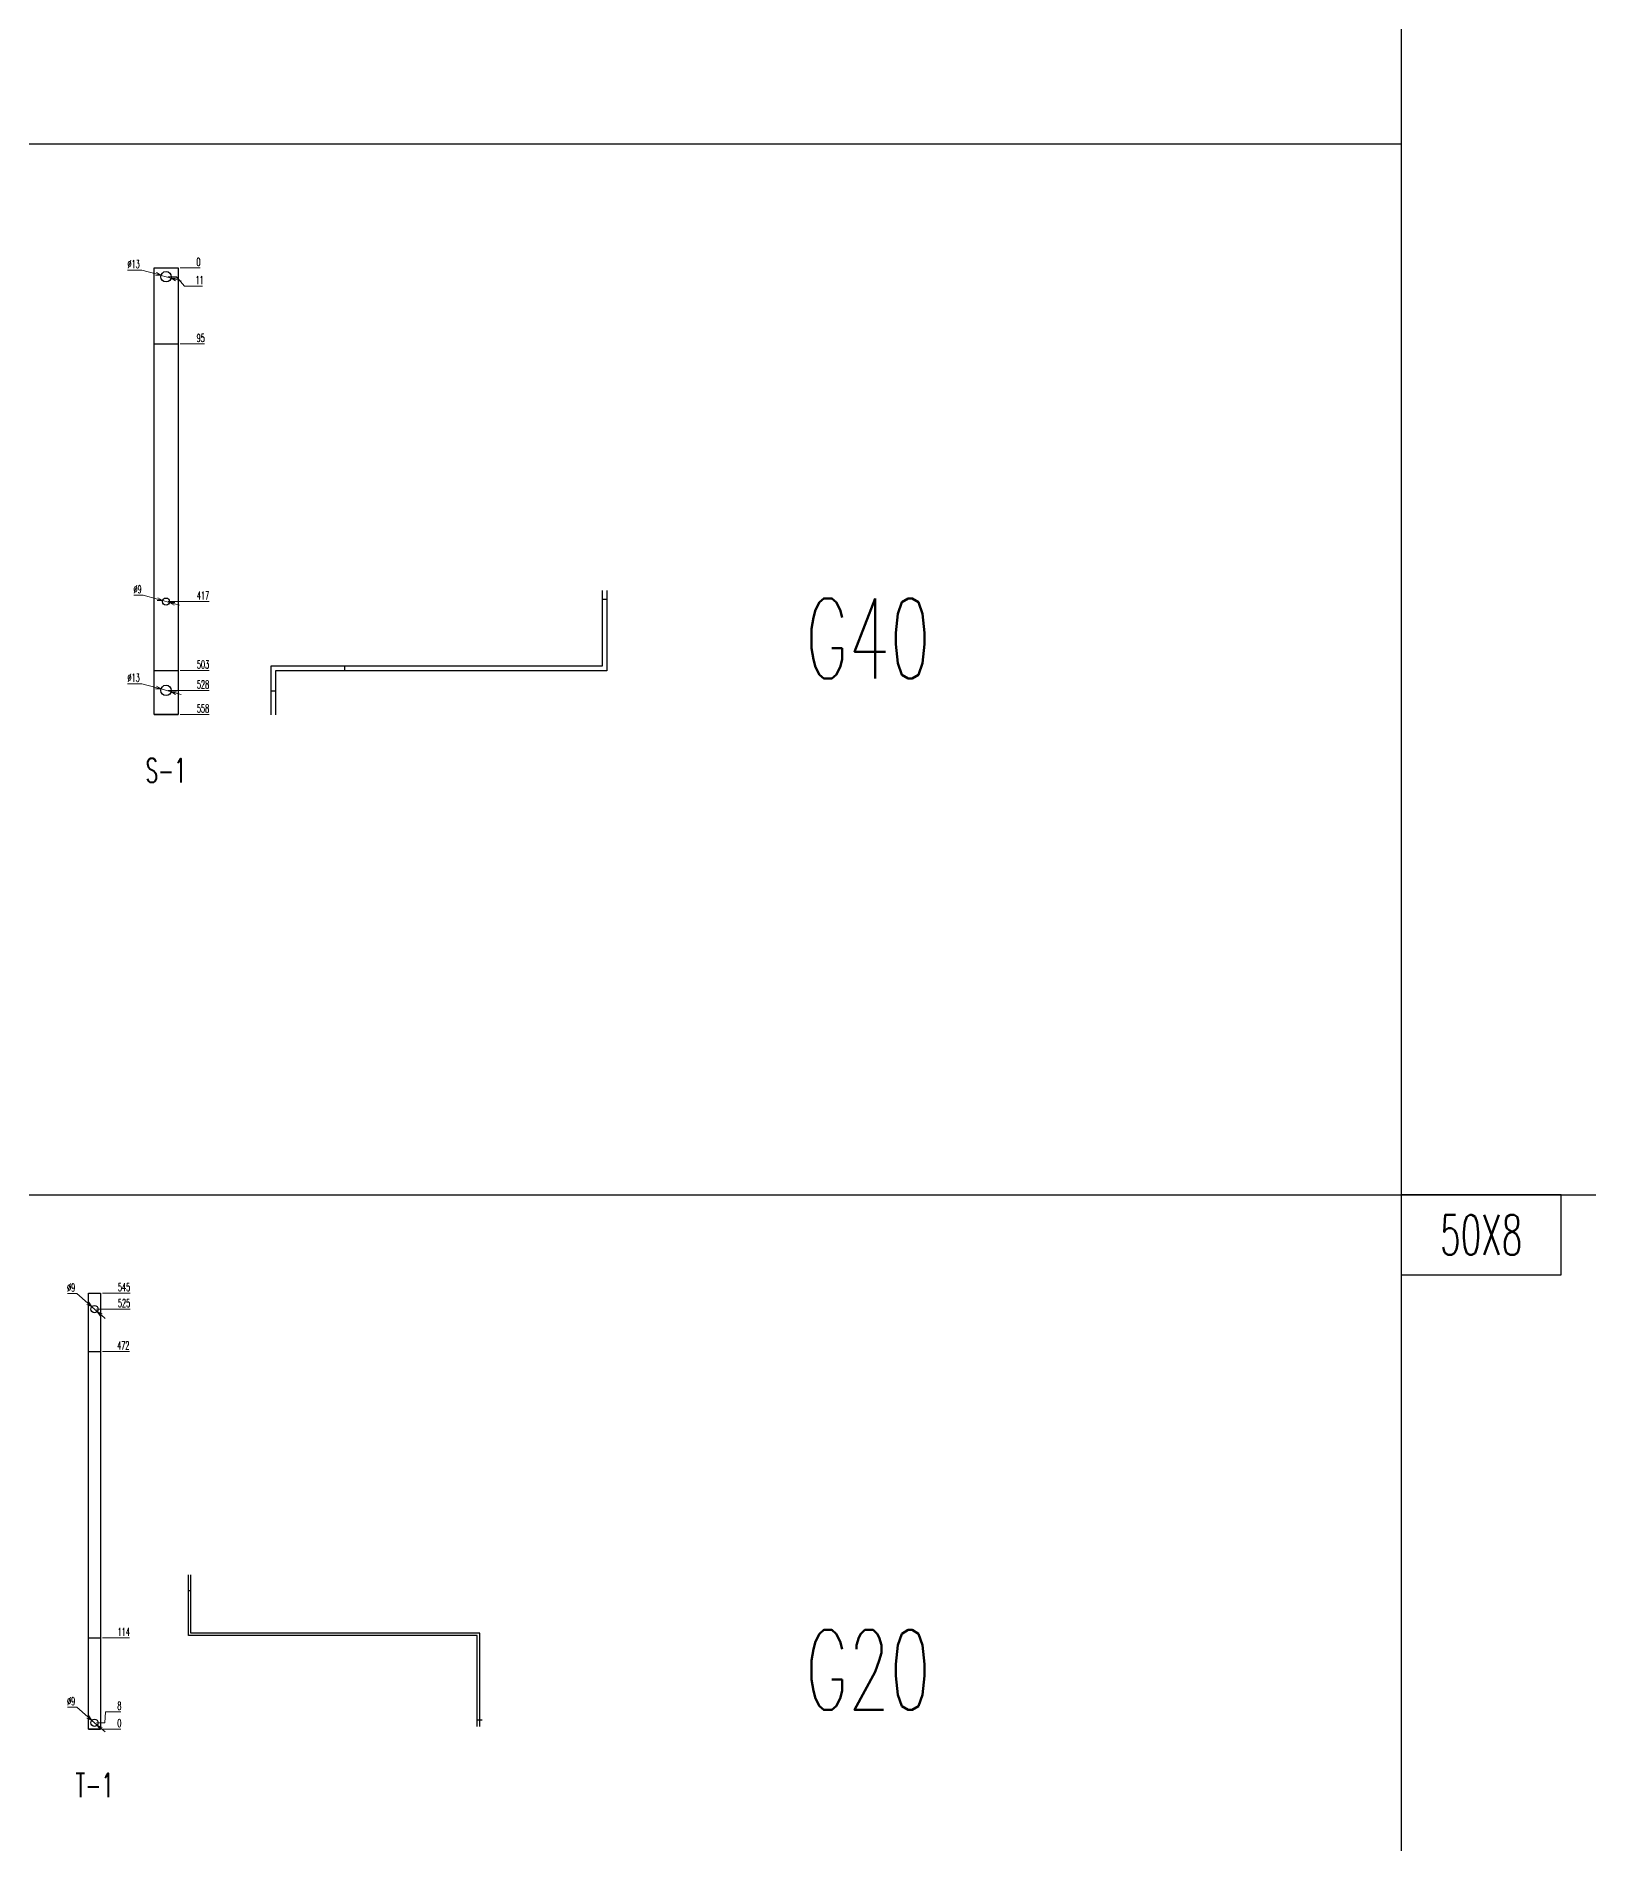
# Model space of a CAD drawing. Header units: millimetres. Extents: x 173893 to 258446, y -176540 to -123824.
# Drawn here: x 200032 to 201972, y -131122 to -128862 of the extents above; entities that cross this region are included whole.
import ezdxf
from ezdxf.enums import TextEntityAlignment as Align

# ---------------------------------------------------------------- set-up
doc = ezdxf.new("R2010")
doc.units = ezdxf.units.MM
doc.header["$LTSCALE"] = 3
doc.layers.add('@.DM. NÉT CHÍNH', color=7, linetype='Continuous')
doc.layers.add('@.VISIBLE', color=7, linetype='Continuous')
doc.styles.add('Ann_w01', font='romans.shx', dxfattribs={"width": 0.6, "bigfont": 'chineset.shx'})
doc.dimstyles.new('Dim 01_SC05', dxfattribs={"dimscale": 5, "dimtxt": 2, "dimasz": 1.3, "dimexe": 0.5, "dimexo": 0.5, "dimgap": 0.5, "dimtad": 1, "dimtoh": 1, "dimdec": 1, "dimzin": 12, "dimdsep": 46, "dimtxsty": 'Ann_w01', "dimblk": 'OPEN30', "dimcen": 1.5, "dimclrd": 6, "dimclre": 6, "dimclrt": 3, "dimadec": 1, "dimazin": 3, "dimtm": 1e-09, "dimtfac": 1, "dimtdec": 1, "dimtmove": 0, "dimatfit": 3, "dimldrblk": 'OPEN30', "dimfxl": 1, "dimtolj": 1, "dimlwd": 20, "dimlwe": 20, "dimarcsym": 0})

# ---------------------------------------------------------------- blocks, each defined once
blk = doc.blocks.new('*D2218')
at = {"layer": '@.VISIBLE', "color": 6, "lineweight": 20, "transparency": 16777216}
blk.add_line((200114.8, -130978.4), (200137.9, -130978.4), dxfattribs=at)
at = {"layer": 'Defpoints', "color": 0, "transparency": 16777216}
for p in [(200104.8, -130978.4), (200112.3, -130978.4), (200131.4, -130978.4)]:
    blk.add_point(p, dxfattribs=at)
at = {"layer": '@.VISIBLE', "color": 3, "transparency": 16777216, "insert": (200135.9, -130970.9), "char_height": 10, "attachment_point": 5, "style": 'Ann_w01'}
blk.add_mtext('\\A1;0', dxfattribs=at)
blk = doc.blocks.new('_Open30')
at = {"color": 0, "linetype": 'ByBlock', "lineweight": -2}
for p, q in [((-1, 0.27), (0, 0)), ((0, 0), (-1, -0.27)), ((0, 0), (-1, 0))]:
    blk.add_line(p, q, dxfattribs=at)
blk = doc.blocks.new('*D2219')
at = {"layer": '@.VISIBLE', "color": 6, "lineweight": 20, "transparency": 16777216}
for p, q in [((200107.3, -130970.4), (200117.8, -130970.4)), ((200117.8, -130970.4), (200118.4, -130956.7)), ((200118.4, -130956.7), (200137.9, -130956.7))]:
    blk.add_line(p, q, dxfattribs=at)
at = {"layer": 'Defpoints', "color": 0, "transparency": 16777216}
for p in [(200104.8, -130970.4), (200131.4, -130956.7), (200104.8, -130978.4)]:
    blk.add_point(p, dxfattribs=at)
at = {"layer": '@.VISIBLE', "color": 3, "transparency": 16777216, "insert": (200135.9, -130949.2), "char_height": 10, "attachment_point": 5, "style": 'Ann_w01'}
blk.add_mtext('\\A1;8', dxfattribs=at)
blk = doc.blocks.new('*D2220')
at = {"layer": '@.VISIBLE', "color": 6, "lineweight": 20, "transparency": 16777216}
blk.add_line((200114.8, -130864.4), (200148.7, -130864.4), dxfattribs=at)
at = {"layer": 'Defpoints', "color": 0, "transparency": 16777216}
for p in [(200112.3, -130864.4), (200131.4, -130864.4), (200104.8, -130978.4)]:
    blk.add_point(p, dxfattribs=at)
at = {"layer": '@.VISIBLE', "color": 3, "transparency": 16777216, "insert": (200141.3, -130856.9), "char_height": 10, "attachment_point": 5, "style": 'Ann_w01'}
blk.add_mtext('\\A1;114', dxfattribs=at)
blk = doc.blocks.new('*D2221')
at = {"layer": '@.VISIBLE', "color": 6, "lineweight": 20, "transparency": 16777216}
blk.add_line((200114.8, -130506.4), (200148.4, -130506.4), dxfattribs=at)
at = {"layer": 'Defpoints', "color": 0, "transparency": 16777216}
for p in [(200112.3, -130506.4), (200130.5, -130506.4), (200104.8, -130978.4)]:
    blk.add_point(p, dxfattribs=at)
at = {"layer": '@.VISIBLE', "color": 3, "transparency": 16777216, "insert": (200140.7, -130498.9), "char_height": 10, "attachment_point": 5, "style": 'Ann_w01'}
blk.add_mtext('\\A1;472', dxfattribs=at)
blk = doc.blocks.new('*D2222')
at = {"layer": '@.VISIBLE', "color": 6, "lineweight": 20, "transparency": 16777216}
blk.add_line((200107.3, -130453.4), (200149.4, -130453.4), dxfattribs=at)
at = {"layer": 'Defpoints', "color": 0, "transparency": 16777216}
for p in [(200104.8, -130453.4), (200131.5, -130453.4), (200104.8, -130978.4)]:
    blk.add_point(p, dxfattribs=at)
at = {"layer": '@.VISIBLE', "color": 3, "transparency": 16777216, "insert": (200141.7, -130445.9), "char_height": 10, "attachment_point": 5, "style": 'Ann_w01'}
blk.add_mtext('\\A1;525', dxfattribs=at)
blk = doc.blocks.new('*D2223')
at = {"layer": '@.VISIBLE', "color": 6, "lineweight": 20, "transparency": 16777216}
blk.add_line((200114.8, -130433.4), (200149.4, -130433.4), dxfattribs=at)
at = {"layer": 'Defpoints', "color": 0, "transparency": 16777216}
for p in [(200112.3, -130433.4), (200131.5, -130433.4), (200104.8, -130978.4)]:
    blk.add_point(p, dxfattribs=at)
at = {"layer": '@.VISIBLE', "color": 3, "transparency": 16777216, "insert": (200141.7, -130425.9), "char_height": 10, "attachment_point": 5, "style": 'Ann_w01'}
blk.add_mtext('\\A1;545', dxfattribs=at)
blk = doc.blocks.new('*D2224')
at = {"layer": '@.VISIBLE', "color": 6, "lineweight": 20, "transparency": 16777216}
for p, q in [((200071, -130434), (200082.6, -130434)), ((200082.6, -130434), (200096.6, -130446.2)), ((200108.2, -130456.4), (200101.4, -130450.5)), ((200113.1, -130460.7), (200118, -130465))]:
    blk.add_line(p, q, dxfattribs=at)
at = {"layer": 'Defpoints', "color": 0, "transparency": 16777216}
for p in [(200101.4, -130450.5), (200108.2, -130456.4)]:
    blk.add_point(p, dxfattribs=at)
at = {"layer": '@.VISIBLE', "color": 6, "lineweight": 20, "transparency": 16777216, "xscale": 6.5, "yscale": 6.5, "zscale": 6.5}
for p, rotation in [((200101.4, -130450.5), 318.7590084424409), ((200108.2, -130456.4), 138.7590084424409)]:
    blk.add_blockref('_Open30', p, dxfattribs=dict(at, rotation=rotation))
at = {"layer": '@.VISIBLE', "color": 3, "transparency": 16777216, "insert": (200075.6, -130426.5), "char_height": 10, "attachment_point": 5, "style": 'Ann_w01'}
blk.add_mtext('\\A1;∅9', dxfattribs=at)
blk = doc.blocks.new('*D2225')
at = {"layer": '@.VISIBLE', "color": 6, "lineweight": 20, "transparency": 16777216}
for p, q in [((200071, -130951), (200082.6, -130951)), ((200082.6, -130951), (200096.6, -130963.2)), ((200108.2, -130973.4), (200101.4, -130967.5)), ((200113.1, -130977.7), (200118, -130982))]:
    blk.add_line(p, q, dxfattribs=at)
at = {"layer": 'Defpoints', "color": 0, "transparency": 16777216}
for p in [(200101.4, -130967.5), (200108.2, -130973.4)]:
    blk.add_point(p, dxfattribs=at)
at = {"layer": '@.VISIBLE', "color": 6, "lineweight": 20, "transparency": 16777216, "xscale": 6.5, "yscale": 6.5, "zscale": 6.5}
for p, rotation in [((200101.4, -130967.5), 318.7590084433818), ((200108.2, -130973.4), 138.7590084433818)]:
    blk.add_blockref('_Open30', p, dxfattribs=dict(at, rotation=rotation))
at = {"layer": '@.VISIBLE', "color": 3, "transparency": 16777216, "insert": (200075.6, -130943.5), "char_height": 10, "attachment_point": 5, "style": 'Ann_w01'}
blk.add_mtext('\\A1;∅9', dxfattribs=at)
blk = doc.blocks.new('*D3027')
at = {"layer": '@.VISIBLE', "color": 6, "lineweight": 20, "transparency": 16777216}
blk.add_line((200211.7, -129710.2), (200248.1, -129710.2), dxfattribs=at)
at = {"layer": 'Defpoints', "color": 0, "transparency": 16777216}
for p in [(200194.2, -129152.2), (200209.2, -129710.2), (200230.2, -129710.2)]:
    blk.add_point(p, dxfattribs=at)
at = {"layer": '@.VISIBLE', "color": 3, "transparency": 16777216, "insert": (200240.4, -129702.7), "char_height": 10, "attachment_point": 5, "style": 'Ann_w01'}
blk.add_mtext('\\A1;558', dxfattribs=at)
blk = doc.blocks.new('*D3028')
at = {"layer": '@.VISIBLE', "color": 6, "lineweight": 20, "transparency": 16777216}
blk.add_line((200196.7, -129680.2), (200248.1, -129680.2), dxfattribs=at)
at = {"layer": 'Defpoints', "color": 0, "transparency": 16777216}
for p in [(200194.2, -129152.2), (200194.2, -129680.2), (200230.2, -129680.2)]:
    blk.add_point(p, dxfattribs=at)
at = {"layer": '@.VISIBLE', "color": 3, "transparency": 16777216, "insert": (200240.4, -129672.7), "char_height": 10, "attachment_point": 5, "style": 'Ann_w01'}
blk.add_mtext('\\A1;528', dxfattribs=at)
blk = doc.blocks.new('*D3029')
at = {"layer": '@.VISIBLE', "color": 6, "lineweight": 20, "transparency": 16777216}
blk.add_line((200211.7, -129655.2), (200248.1, -129655.2), dxfattribs=at)
at = {"layer": 'Defpoints', "color": 0, "transparency": 16777216}
for p in [(200194.2, -129152.2), (200209.2, -129655.2), (200230.2, -129655.2)]:
    blk.add_point(p, dxfattribs=at)
at = {"layer": '@.VISIBLE', "color": 3, "transparency": 16777216, "insert": (200240.4, -129647.7), "char_height": 10, "attachment_point": 5, "style": 'Ann_w01'}
blk.add_mtext('\\A1;503', dxfattribs=at)
blk = doc.blocks.new('*D3030')
at = {"layer": '@.VISIBLE', "color": 6, "lineweight": 20, "transparency": 16777216}
blk.add_line((200196.7, -129569.2), (200248.1, -129569.2), dxfattribs=at)
at = {"layer": 'Defpoints', "color": 0, "transparency": 16777216}
for p in [(200194.2, -129152.2), (200194.2, -129569.2), (200230.2, -129569.2)]:
    blk.add_point(p, dxfattribs=at)
at = {"layer": '@.VISIBLE', "color": 3, "transparency": 16777216, "insert": (200240.4, -129561.7), "char_height": 10, "attachment_point": 5, "style": 'Ann_w01'}
blk.add_mtext('\\A1;417', dxfattribs=at)
blk = doc.blocks.new('*D3031')
at = {"layer": '@.VISIBLE', "color": 6, "lineweight": 20, "transparency": 16777216}
blk.add_line((200211.7, -129247.2), (200242.4, -129247.2), dxfattribs=at)
at = {"layer": 'Defpoints', "color": 0, "transparency": 16777216}
for p in [(200194.2, -129152.2), (200209.2, -129247.2), (200230.2, -129247.2)]:
    blk.add_point(p, dxfattribs=at)
at = {"layer": '@.VISIBLE', "color": 3, "transparency": 16777216, "insert": (200237.5, -129239.7), "char_height": 10, "attachment_point": 5, "style": 'Ann_w01'}
blk.add_mtext('\\A1;95', dxfattribs=at)
blk = doc.blocks.new('*D3032')
at = {"layer": '@.VISIBLE', "color": 6, "lineweight": 20, "transparency": 16777216}
for p, q in [((200196.7, -129163.2), (200207.2, -129163.2)), ((200207.2, -129163.2), (200217.2, -129174.9)), ((200217.2, -129174.9), (200239.8, -129174.9))]:
    blk.add_line(p, q, dxfattribs=at)
at = {"layer": 'Defpoints', "color": 0, "transparency": 16777216}
for p in [(200194.2, -129152.2), (200194.2, -129163.2), (200230.2, -129174.9)]:
    blk.add_point(p, dxfattribs=at)
at = {"layer": '@.VISIBLE', "color": 3, "transparency": 16777216, "insert": (200236.2, -129167.4), "char_height": 10, "attachment_point": 5, "style": 'Ann_w01'}
blk.add_mtext('\\A1;11', dxfattribs=at)
blk = doc.blocks.new('*D3033')
at = {"layer": '@.VISIBLE', "color": 6, "lineweight": 20, "transparency": 16777216}
blk.add_line((200211.7, -129152.2), (200236.7, -129152.2), dxfattribs=at)
at = {"layer": 'Defpoints', "color": 0, "transparency": 16777216}
for p in [(200194.2, -129152.2), (200209.2, -129152.2), (200230.2, -129152.2)]:
    blk.add_point(p, dxfattribs=at)
at = {"layer": '@.VISIBLE', "color": 3, "transparency": 16777216, "insert": (200234.7, -129144.7), "char_height": 10, "attachment_point": 5, "style": 'Ann_w01'}
blk.add_mtext('\\A1;0', dxfattribs=at)
blk = doc.blocks.new('*D3034')
at = {"layer": '@.VISIBLE', "color": 6, "lineweight": 20, "transparency": 16777216}
for p, q in [((200146.1, -129154.8), (200163.8, -129154.8)), ((200163.8, -129154.8), (200181.6, -129159.7)), ((200200.4, -129164.9), (200187.9, -129161.4)), ((200206.7, -129166.6), (200212.9, -129168.4))]:
    blk.add_line(p, q, dxfattribs=at)
at = {"layer": 'Defpoints', "color": 0, "transparency": 16777216}
for p in [(200187.9, -129161.4), (200200.4, -129164.9)]:
    blk.add_point(p, dxfattribs=at)
at = {"layer": '@.VISIBLE', "color": 6, "lineweight": 20, "transparency": 16777216, "xscale": 6.5, "yscale": 6.5, "zscale": 6.5}
for p, rotation in [((200187.9, -129161.4), 344.5529686026849), ((200200.4, -129164.9), 164.5529686026849)]:
    blk.add_blockref('_Open30', p, dxfattribs=dict(at, rotation=rotation))
at = {"layer": '@.VISIBLE', "color": 3, "transparency": 16777216, "insert": (200153.7, -129147.3), "char_height": 10, "attachment_point": 5, "style": 'Ann_w01'}
blk.add_mtext('\\A1;∅13', dxfattribs=at)
blk = doc.blocks.new('*D3035')
at = {"layer": '@.VISIBLE', "color": 6, "lineweight": 20, "transparency": 16777216}
for p, q in [((200154.1, -129561.3), (200165.7, -129561.3)), ((200165.7, -129561.3), (200183.6, -129566.2)), ((200198.5, -129570.4), (200189.8, -129568)), ((200204.8, -129572.1), (200211, -129573.8))]:
    blk.add_line(p, q, dxfattribs=at)
at = {"layer": 'Defpoints', "color": 0, "transparency": 16777216}
for p in [(200189.8, -129568), (200198.5, -129570.4)]:
    blk.add_point(p, dxfattribs=at)
at = {"layer": '@.VISIBLE', "color": 6, "lineweight": 20, "transparency": 16777216, "xscale": 6.5, "yscale": 6.5, "zscale": 6.5}
for p, rotation in [((200189.8, -129568), 344.5529686015355), ((200198.5, -129570.4), 164.5529686015355)]:
    blk.add_blockref('_Open30', p, dxfattribs=dict(at, rotation=rotation))
at = {"layer": '@.VISIBLE', "color": 3, "transparency": 16777216, "insert": (200158.6, -129553.8), "char_height": 10, "attachment_point": 5, "style": 'Ann_w01'}
blk.add_mtext('\\A1;∅9', dxfattribs=at)
blk = doc.blocks.new('*D3036')
at = {"layer": '@.VISIBLE', "color": 6, "lineweight": 20, "transparency": 16777216}
for p, q in [((200146.1, -129671.8), (200163.8, -129671.8)), ((200163.8, -129671.8), (200181.6, -129676.7)), ((200200.4, -129681.9), (200187.9, -129678.4)), ((200206.7, -129683.6), (200212.9, -129685.4))]:
    blk.add_line(p, q, dxfattribs=at)
at = {"layer": 'Defpoints', "color": 0, "transparency": 16777216}
for p in [(200187.9, -129678.4), (200200.4, -129681.9)]:
    blk.add_point(p, dxfattribs=at)
at = {"layer": '@.VISIBLE', "color": 6, "lineweight": 20, "transparency": 16777216, "xscale": 6.5, "yscale": 6.5, "zscale": 6.5}
for p, rotation in [((200187.9, -129678.4), 344.5529686022034), ((200200.4, -129681.9), 164.5529686022034)]:
    blk.add_blockref('_Open30', p, dxfattribs=dict(at, rotation=rotation))
at = {"layer": '@.VISIBLE', "color": 3, "transparency": 16777216, "insert": (200153.7, -129664.3), "char_height": 10, "attachment_point": 5, "style": 'Ann_w01'}
blk.add_mtext('\\A1;∅13', dxfattribs=at)

msp = doc.modelspace()

# ---------------------------------------------------------------- linework, layer by layer
msp.add_lwpolyline([(201737.57, -130410.71), (201937.57, -130410.71), (201937.57, -130310.71), (201737.57, -130310.71)], close=True)
at = {"layer": '@.DM. NÉT CHÍNH', "linetype": 'Continuous'}
for p, q in [((201737.57, -124247.34), (201737.57, -137826.43)), ((195808.93, -128997.12), (201737.57, -128997.12)), ((195808.93, -130310.71), (201737.57, -130310.71)), ((201737.57, -130310.71), (210479.46, -130310.71))]:
    msp.add_line(p, q, dxfattribs=at)
at = {"layer": '@.VISIBLE', "color": 2}
for p, q in [((200739.02, -129566.22), (200745.02, -129566.22)), ((200417.02, -129649.72), (200417.02, -129655.72)), ((200325.02, -129680.72), (200331.02, -129680.72)), ((200179.15, -129710.17), (200209.15, -129710.17))]:
    msp.add_line(p, q, dxfattribs=at)
at = {"layer": '@.VISIBLE', "color": 4}
for p, q in [((200225.14, -130805.5), (200222.14, -130805.5)), ((200583.14, -130967), (200589.14, -130967)), ((200097.33, -130978.44), (200112.33, -130978.44))]:
    msp.add_line(p, q, dxfattribs=at)
at = {"layer": '@.VISIBLE', "color": 2}
for points in [[(200179.15, -129710.17), (200179.15, -129152.17), (200209.15, -129152.17), (200209.15, -129710.17)], [(200179.15, -129710.17), (200179.15, -129247.17), (200209.15, -129247.17), (200209.15, -129710.17)], [(200179.15, -129710.17), (200179.15, -129655.17), (200209.15, -129655.17), (200209.15, -129710.17)]]:
    msp.add_lwpolyline(points, close=True, dxfattribs=at)
for points in [[(200739.02, -129555.22), (200739.02, -129649.72), (200325.02, -129649.72), (200325.02, -129710.72)], [(200745.02, -129555.22), (200745.02, -129655.72), (200331.02, -129655.72), (200331.02, -129710.72)]]:
    msp.add_lwpolyline(points, dxfattribs=at)
at = {"layer": '@.VISIBLE', "color": 4}
for points in [[(200097.33, -130978.44), (200097.33, -130433.44), (200112.33, -130433.44), (200112.33, -130978.44)], [(200097.33, -130978.44), (200097.33, -130506.44), (200112.33, -130506.44), (200112.33, -130978.44)], [(200097.33, -130978.44), (200097.33, -130864.44), (200112.33, -130864.44), (200112.33, -130978.44)]]:
    msp.add_lwpolyline(points, close=True, dxfattribs=at)
for points in [[(200583.14, -130975), (200583.14, -130861.5), (200222.14, -130861.5), (200222.14, -130785.5)], [(200586.14, -130975), (200586.14, -130858.5), (200225.14, -130858.5), (200225.14, -130785.5)]]:
    msp.add_lwpolyline(points, dxfattribs=at)
at = {"layer": '@.VISIBLE', "color": 2}
for centre, radius in [((200194.15, -129163.17), 6.5), ((200194.15, -129569.17), 4.5), ((200194.15, -129680.17), 6.5)]:
    msp.add_circle(centre, radius, dxfattribs=at)
at = {"layer": '@.VISIBLE', "color": 4}
for centre in [(200104.83, -130453.44), (200104.83, -130970.44)]:
    msp.add_circle(centre, 4.5, dxfattribs=at)

# ---------------------------------------------------------------- texts
at = {"color": 1, "style": 'Ann_w01', "width": 0.6}
for s, height, p in [('G40', 100, (201071.28, -129615.27)), ('50X8', 50, (201837.57, -130360.71)), ('G20', 100, (201071.28, -130904.47))]:
    msp.add_text(s, height=height, dxfattribs=at).set_placement(p, align=Align.MIDDLE_CENTER)
at = {"style": 'Ann_w01', "width": 0.6}
for s, p in [('S-1', (200194.15, -129780.17)), ('T-1', (200104.83, -131048.44))]:
    msp.add_text(s, height=30, dxfattribs=at).set_placement(p, align=Align.MIDDLE_CENTER)

# ---------------------------------------------------------------- dimensions: what is measured, and where the dimension line sits
at = {"layer": '@.VISIBLE', "color": 2}
for p1, p2, picture, middle in [((200200.42, -129164.9), (200187.89, -129161.44), '*D3034', (200153.72, -129154.78)), ((200198.49, -129570.37), (200189.82, -129567.97), '*D3035', (200158.65, -129561.31)), ((200200.42, -129681.9), (200187.89, -129678.44), '*D3036', (200153.72, -129671.78))]:
    dim = msp.add_diameter_dim_2p(p1=p1, p2=p2, dimstyle='Dim 01_SC05', dxfattribs=at)
    dim.commit()
    dim.dimension.update_dxf_attribs({"geometry": picture, "text_midpoint": middle, "dimtype": 163})
for feature_location, offset, origin, picture, middle in [((200209.15287197, -129152.16848012), (21.00030237, 0), (200194.15287197, -129152.16848012), '*D3033', (200234.65317434, -129144.66848012)), ((200209.15, -129710.17), (21, 0), (200194.15, -129152.17), '*D3027', (200240.37, -129702.67)), ((200194.15, -129680.17), (36, 0), (200194.15, -129152.17), '*D3028', (200240.37, -129672.67)), ((200209.15, -129655.17), (21, 0), (200194.15, -129152.17), '*D3029', (200240.37, -129647.67)), ((200194.15, -129569.17), (36, 0), (200194.15, -129152.17), '*D3030', (200240.37, -129561.67)), ((200209.15, -129247.17), (21, 0), (200194.15, -129152.17), '*D3031', (200237.51, -129239.67)), ((200194.15, -129163.17), (36, -11.71), (200194.15, -129152.17), '*D3032', (200236.22, -129167.38))]:
    dim = msp.add_ordinate_dim(feature_location=feature_location, offset=offset, dtype=0, origin=origin, dimstyle='Dim 01_SC05', dxfattribs=at)
    dim.commit()
    dim.dimension.update_dxf_attribs({"geometry": picture, "text_midpoint": middle})
at = {"layer": '@.VISIBLE', "color": 4}
for p1, p2, picture, middle in [((200108.21, -130456.41), (200101.44, -130450.47), '*D2224', (200075.57, -130433.99)), ((200108.21, -130973.41), (200101.44, -130967.47), '*D2225', (200075.57, -130950.99))]:
    dim = msp.add_diameter_dim_2p(p1=p1, p2=p2, dimstyle='Dim 01_SC05', dxfattribs=at)
    dim.commit()
    dim.dimension.update_dxf_attribs({"geometry": picture, "text_midpoint": middle, "dimtype": 163})
for feature_location, offset, origin, picture, middle in [((200112.33, -130433.44), (19.17, 0), (200104.83, -130978.44), '*D2223', (200141.71, -130425.94)), ((200104.83, -130453.44), (26.67, 0), (200104.83, -130978.44), '*D2222', (200141.71, -130445.94)), ((200112.33, -130506.44), (18.17, 0), (200104.83, -130978.44), '*D2221', (200140.71, -130498.94)), ((200112.33, -130864.44), (19.03, 0), (200104.83, -130978.44), '*D2220', (200141.29, -130856.94)), ((200104.83, -130970.44), (26.53, 13.73), (200104.83, -130978.44), '*D2219', (200135.86, -130949.21)), ((200112.32666943, -130978.43929618), (19.02993822, 0), (200104.82666943, -130978.43929618), '*D2218', (200135.85660765, -130970.93929618))]:
    dim = msp.add_ordinate_dim(feature_location=feature_location, offset=offset, dtype=0, origin=origin, dimstyle='Dim 01_SC05', dxfattribs=at)
    dim.commit()
    dim.dimension.update_dxf_attribs({"geometry": picture, "text_midpoint": middle})

doc.saveas('drawing.dxf')
